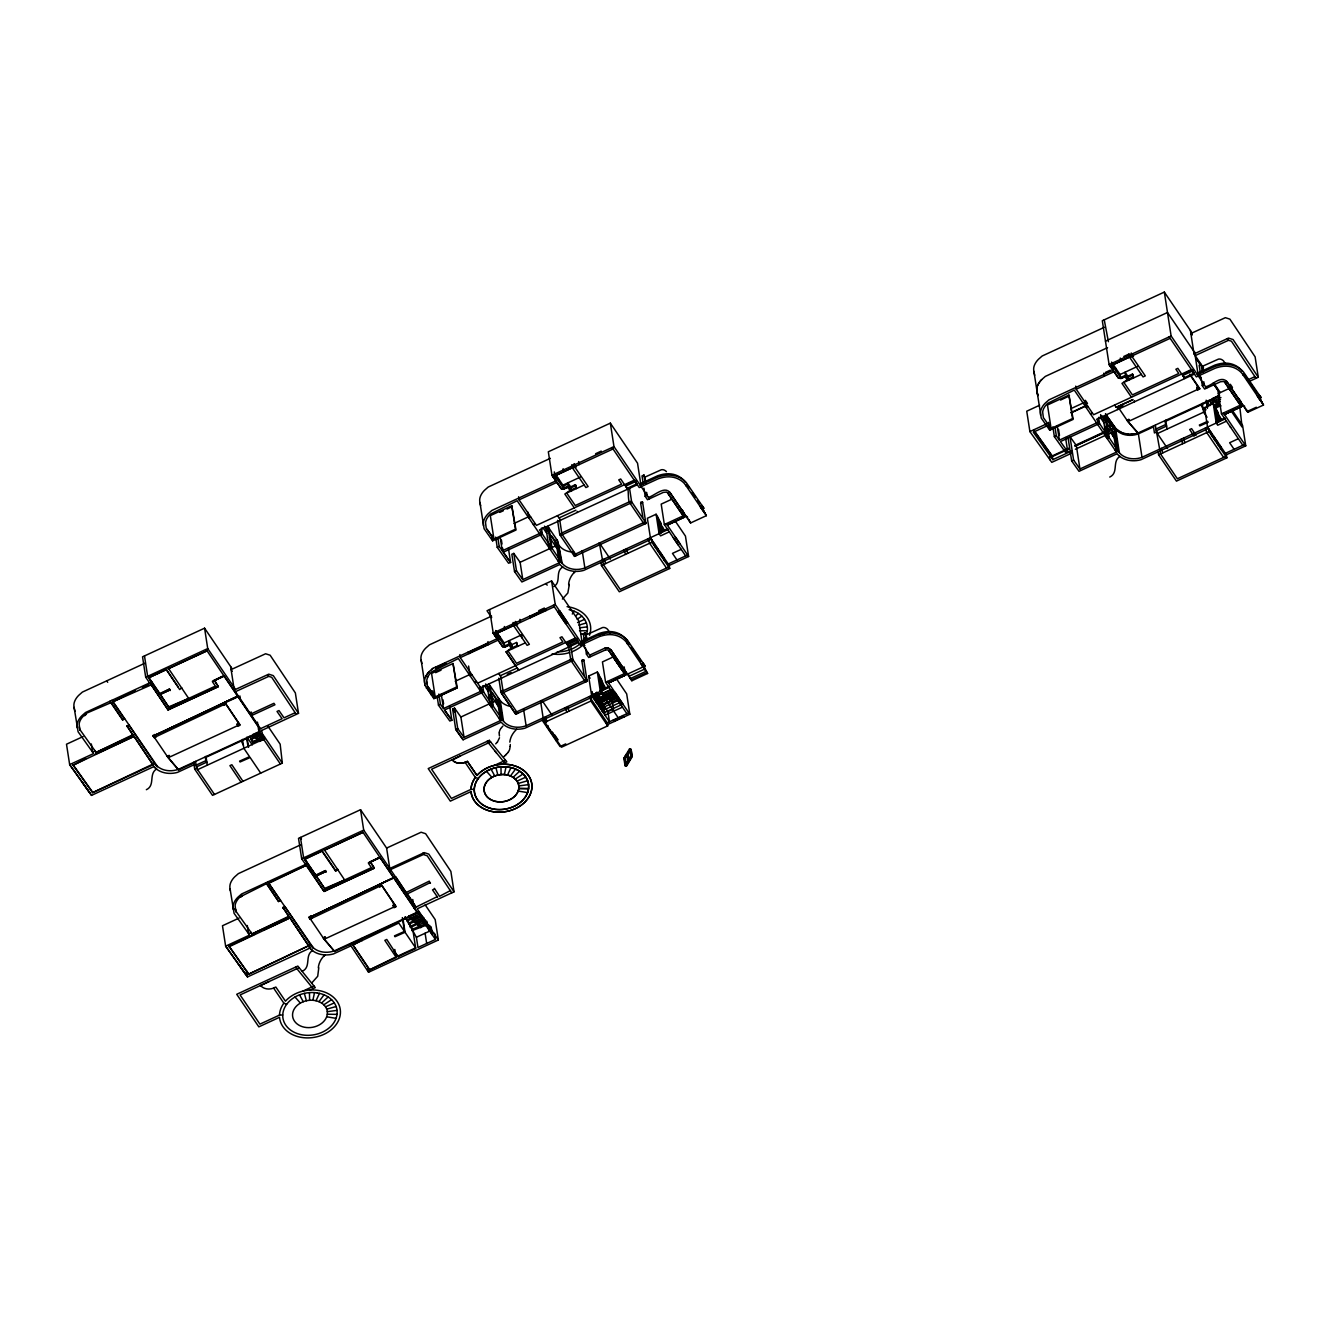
<?xml version="1.0" encoding="UTF-8"?>
<svg xmlns="http://www.w3.org/2000/svg" width="1330" height="1330" viewBox="0 0 1330 1330"><rect width="100%" height="100%" fill="white"/><g stroke="black" fill="none" stroke-linecap="round" stroke-linejoin="round"><path stroke-width="1.5" d="M569.057 585.499L569.074 584.302M569.057 586.114L567.844 593.014L562.407 599.065M510.288 744.501L510.171 746.363M318.784 967.841L317.704 976.27L311.868 982.82M426.697 681.692L426.78 680.578A15.578 12.103 -8.8 0 1 427.828 676.97M499.265 732.764L499.232 733.695M499.498 737.751L497.403 742.107M509.639 749.389L510.221 746.346M499.265 732.348L499.482 731.217M312.882 1000.293L314.512 992.612M504.369 774.575L506.048 766.861M381.311 885.248C376.955 884.051 381.976 888.856 381.211 884.566M499.648 730.602L500.546 728.907M509.473 749.954L508.409 751.932M316.025 1000.759L319.433 993.344M507.511 775.041L510.969 767.61M631.268 756.305L625.034 765.698L623.87 758.216L629.622 748.674L631.567 756.554M626.945 754.077C628.591 775.989 629.855 742.971 624.352 758.366L625.516 765.847M627.012 754.492L624.701 758.3L626.098 766.047L631.85 756.504L631.085 749.139L632.249 756.62L626.496 766.18L624.651 758.466L630.403 748.923M624.95 758.566L630.187 749.804L631.218 756.471M627.245 755.507L630.137 750.735M625.034 765.698L630.786 756.155L629.622 748.674M625.732 764.966L628.043 761.159M625.815 765.947L630.786 756.155M507.578 752.98L508.442 751.915M572.282 614.028L574.311 611.268M318.967 1001.69L324.021 994.807M510.454 775.972L515.558 769.073M500.928 728.325L502.823 726.13M518.484 669.189L518.634 670.204L506.048 651.833L511.269 648.225L509.074 645.067L505.201 646.879L502.574 646.629M497.437 742.09L495.708 743.836M574.261 572.665L575.425 571.418M507.395 753.212L505.899 754.742M323.988 956.187L325.152 954.94M516.672 729.206L515.475 730.469A26.65 20.715 -8.8 0 0 509.822 742.123M156.641 768.973C148.362 773.927 155.544 785.398 146.35 789.704M562.889 566.979C554.726 571.468 561.642 582.075 553.879 586.58M312.6 950.518C304.337 955.455 311.519 966.943 302.326 971.233M1120.026 456.34C1111.764 461.294 1118.946 472.765 1109.752 477.054M506.198 754.476L504.635 755.939M425.085 685.399L424.603 682.406A16.991 13.2 -8.8 0 1 425.45 677.269A21.529 16.741 -8.8 0 1 429.39 671.5L433.065 668.308L497.104 638.732L495.89 630.902M1037.866 395.708L1036.851 390.505A16.991 13.2 -8.8 0 1 1037.699 385.368A21.529 16.741 -8.8 0 1 1041.689 379.599L1045.33 376.407L1107.558 347.662M575.79 615.856L578.4 613.413M513.081 777.335L519.648 771.201M321.577 1003.053L328.128 996.935M504.669 755.906L503.621 756.87M110.872 702.722L86.733 713.129L84.255 715.274A20.149 15.661 -8.8 0 0 80.199 720.494A15.578 12.103 -8.8 0 0 79.152 724.085L79.717 729.189M278.485 900.875L280.431 899.978L278.602 901.557L266.731 883.569L240.231 896.802A20.149 15.661 -8.8 0 0 236.175 902.023A15.578 12.103 -8.8 0 0 235.127 905.63L235.693 910.717M84.588 715.74L86.433 714.16M240.564 897.285L242.409 895.688M431.469 669.605L433.015 668.308M577.187 619.215L581.858 616.139M515.292 779.081L523.106 773.927M323.788 1004.798L331.586 999.661M515.724 712.315C515.325 717.086 517.752 711.4 516.738 711.866M155.577 735.939C151.221 734.742 156.242 739.547 155.46 735.257M225.335 703.72C220.98 702.523 226.017 707.327 225.236 703.038M311.553 917.467C307.197 916.27 312.218 921.075 311.436 916.802M274.728 987.575L273.564 988.107A10.308 8.013 -8.8 0 1 260.863 985.829M214.346 680.278L218.32 686.662L168.062 709.871L150.489 683.687L168.062 709.871L218.32 686.662L214.346 680.278L222.343 676.438L214.064 680.395M258.02 725.831L223.939 675.673L212.517 681.858L215.394 686.097L169.01 707.51L160.365 694.36L170.041 689.888L169.475 689.056L157.854 694.426M426.298 688.092L428.227 687.161L433.414 694.36M427.063 688.258L428.027 687.793M429.174 691.218L430.139 690.769M429.49 691.65L430.438 691.184M431.519 694.509L432.483 694.044M431.435 695.307L433.364 694.376M306.964 866.478L324.038 891.399L374.279 868.191L370.322 861.823L379.915 857.202L417.454 912.48L334.478 950.8A18.587 14.447 -8.8 0 1 313.182 947.642L268.776 883.353L306.465 865.215L296.773 869.687M370.023 861.923L379.915 857.202L368.493 863.386L371.369 867.625L324.986 889.055L316.324 875.905L326 871.433L325.434 870.585L313.83 875.955M224.055 676.355L212.401 681.176M380.014 857.883L368.377 862.704M407.113 894.009L430.338 882.555M223.789 704.667L225.734 703.769L154.13 737.568L153.133 736.105L237.854 696.155L222.808 703.204L223.906 705.349L222.808 703.204M379.765 886.196L381.71 885.298L310.106 919.097L309.109 917.634L393.83 877.684L378.767 884.733L379.865 886.877L378.767 884.733M573.978 467.794L571.867 464.702L572.332 467.761L554.893 475.808L563.405 488.226L568.392 485.916L567.91 482.857L570.653 486.863L571.135 489.922L575.824 487.761L575.358 484.702L570.653 486.863M563.405 488.226L562.923 485.167L580.346 477.071M563.521 486.015L567.378 484.22M641.176 486.664L637.536 463.189L610.337 423.14L548.326 451.784L551.967 475.259L561.376 488.842L567.86 487.279L570.021 490.438L564.834 494.029L574.327 507.894M168.079 709.871L170.007 708.973L148.644 677.785L155.51 673.878M512.383 647.71L511.9 644.651L509.157 640.644L509.623 643.703L504.619 646.014L496.107 633.595L513.546 625.499L513.114 622.49L515.225 625.582M504.652 646.014L504.17 642.955L521.576 634.859L522.058 637.918M1123.767 356.473L1129.004 354.046L1129.469 357.122L1112.03 365.168L1120.542 377.587L1125.529 375.26L1125.047 372.201L1127.807 376.224L1128.272 379.283L1132.961 377.122L1132.495 374.046L1127.807 376.224M1120.542 377.587L1120.076 374.528L1137.483 366.415M1131.464 397.238L1121.971 383.389L1127.158 379.798L1124.997 376.639L1121.124 378.435L1118.513 378.202L1109.104 364.603L1102.304 320.729L1164.332 292.085L1191.53 332.151L1192.013 335.21L1190.865 333.531L1225.362 317.671L1229.901 319.15L1255.121 356.856L1258.28 377.255L1248.754 381.66M325.434 870.585L315.858 875.739L304.62 859.313L321.96 850.585L314.977 853.81M306.465 865.215L324.038 891.399L325.983 890.502L304.62 859.313L307.995 857.035M610.337 423.14L613.978 446.614L551.967 475.259L561.36 488.842L563.987 489.074L567.86 487.279M167.962 709.189L179.134 704.036M182.858 702.323L216.341 686.845M237.854 696.155L153.133 736.105L237.954 696.82M509.107 645.067L505.234 646.862L502.624 646.629L493.214 633.047L489.573 609.572M1124.997 376.639L1121.14 378.418L1118.513 378.202L1109.104 364.603L1171.115 335.958L1164.332 292.085M613.745 654.127L611.817 655.025L621.758 669.605L623.687 668.724M612.565 655.208L613.546 654.759M617.103 661.858L618.068 661.409M617.403 662.29L618.367 661.841M516.755 713.761L515.791 714.21L500.595 691.916L572.316 658.799L587.478 681.093L515.757 714.227L501.626 693.379L573.33 660.262M621.991 669.023L622.955 668.574M625.466 675.091L608.508 682.889L625.449 675.058L624.186 666.912M1205.579 386.714C1211.763 385.999 1220.391 375.093 1226.726 381.411L1243.284 405.733L1224.415 414.445L1241.355 406.631L1240.408 400.513M325.8 889.87L348.128 879.546M351.851 877.833L374.179 867.509M393.83 877.684L309.109 917.634L395.758 876.786L406.115 892.546L429.324 881.108M550.337 458.335L488.193 487.046L484.569 490.238A21.529 16.725 -8.8 0 0 480.562 496.007A16.991 13.2 -8.8 0 0 479.714 501.161L484.103 528.742L492.615 540.828L516.007 530.022L511.784 505.733L490.321 515.641L493.962 539.099L515.425 529.19L511.784 505.733M231.769 668.225L204.571 628.176L142.543 656.821L145.702 677.219L149.608 682.905M595.607 453.73L601.26 451.119M144.638 663.338L82.394 692.082L78.769 695.291A21.529 16.741 -8.8 0 0 74.779 701.06A16.991 13.2 -8.8 0 0 73.915 706.197L78.104 731.783L93.615 753.561L69.659 764.617L91.537 795.373L153.864 766.595L152.618 764.235M552.964 476.705L613.03 448.975M634.244 480.213L536.422 525.383L519.066 499.847L556.854 482.391M499.781 512.383L503.388 510.72M506.979 509.058L512.383 506.564M145.702 677.219L207.729 648.575L204.571 628.176M164.238 669.855L157.372 673.761M571.235 487.694L575.923 485.533L575.358 484.702M152.435 682.789L151.537 682.007L85.552 712.498L81.928 715.69A21.529 16.741 -8.8 0 0 77.938 721.458A16.991 13.2 -8.8 0 0 77.074 726.612L77.223 727.826M150.988 684.95L112.817 701.824L135.178 690.752M142.426 687.411L148.877 684.435M584.153 485.018L566.713 493.064L575.258 505.533L621.625 484.12L618.749 479.881L620.694 478.983L627.627 489.207L625.981 485.999L635.674 481.526L637.319 484.735L539.498 529.922L562.224 563.371A18.587 14.431 -8.8 0 0 584.868 567.96L667.826 529.639L667.66 528.625L658.949 532.648M513.979 523.488L528.858 516.622M530.82 517.137L528.891 518.035L527.977 512.166M159.899 694.21L169.475 689.056M170.041 689.888L160.365 694.36M533.347 524.602L535.292 523.704M178.419 687.211L165.984 669.057L179.65 689.538L181.778 687.826M646.181 482.74L643.969 475.01L642.024 475.907L643.288 484.07M83.075 736.571L66.5 744.218L69.659 764.617L89.692 792.763M645.283 476.955L661.276 469.773A4.123 3.192 -8.8 0 1 664.368 470.138A8.063 6.268 -8.8 0 1 666.43 471.651M122.626 720.012L124.455 718.449L122.626 720.012L109.875 701.259M559.016 517.935L575.907 510.221M508.409 548.226L510.62 562.507L508.559 563.222L497.237 547.328L499.182 546.431L497.919 538.268M637.17 483.721L627.477 488.193C629.123 488.925 627.062 507.295 631.65 501.942L629.439 487.661M640.694 483.588L657.486 475.841A29.958 23.275 -8.8 0 1 663.52 474.195A19.418 15.096 -8.8 0 1 677.835 475.907A23.375 18.171 -8.8 0 1 685.066 481.909M640.179 485.201L657.087 477.387A32.269 25.071 -8.8 0 1 663.653 475.591A21.629 16.808 -8.8 0 1 679.796 477.62A25.636 19.917 -8.8 0 1 686.247 482.507L702.839 506.747L700.91 507.644L706.363 515.674L690.602 522.956L670.42 493.214C665.033 484.768 654.127 496.14 648.442 497.354M499.182 546.431L502.258 550.77L541.376 532.698M126.982 725.914L128.927 725.016L154.962 763.886L153.017 764.783L126.982 725.914L133.033 735.357L95.843 752.531L94.696 750.403M168.91 706.829L188.677 698.433L168.212 668.026M510.62 562.507L503.289 552.199L542.374 534.145L541.426 528.027M127.082 726.596L129.027 725.698M561.327 533.23L629.157 501.909M683.254 511.152L684.202 517.27L667.71 493.048L669.589 492.05L686.147 516.389L667.278 525.101L684.202 517.27L668.425 494.029A5.553 4.306 -8.8 0 0 666.38 492.1L663.321 492.399L647.494 499.714L645.183 496.306L647.128 495.408L646.646 492.349M94.812 751.084L92.585 752.115L91.321 743.952M95.843 752.531L132.934 734.675M555.923 546.83L554.976 540.695L556.921 539.814L560.08 560.213L558.135 561.11M152.734 764.916L92.601 792.68L73.067 765.249L85.935 758.582M95.178 754.31L134.081 736.355L153.017 764.783M73.067 765.249L134.081 736.355M546.979 528.908L545.832 527.229L548.991 547.644L550.936 546.746L547.777 526.348L558.051 541.493L561.21 561.892L522.806 579.631L520.113 562.291L558.534 544.552L562.224 563.371M550.138 549.323L552.066 548.426L548.908 528.027M154.978 734.526L156.076 736.67L154.978 734.526L153.033 735.424L168.179 757.734L178.619 769.954L193.748 762.955M155.959 735.989L154.13 737.568M671.484 499.382L661.193 504.12L664.352 524.535L685.665 555.923M659.963 531.767L657.585 516.439L656.089 514.245L647.377 518.268L650.387 537.702L669.223 565.433L669.705 568.492L619.298 591.767L601.459 565.499L600.977 562.424M573.546 554.959L645.25 521.859M664.352 524.535L685.149 514.926M700.91 507.644L701.891 509.107L703.836 508.226L703.021 507.013M92.601 792.68L152.917 764.102M239.001 723.836L236.956 724.052L238.053 726.18L239.999 725.299L224.737 702.307L239.899 724.617L170.124 756.837L169.126 755.374L167.198 756.271L178.619 769.954M584.917 645.765L581.942 641.393L578.783 620.977L551.584 580.944L487.013 610.753L491.668 617.602M1104.399 327.263L1042.155 356.008L1038.531 359.2A21.529 16.741 -8.8 0 0 1034.541 364.969A16.991 13.2 -8.8 0 0 1033.693 370.122L1041.24 418.086L1049.752 430.189L1073.16 419.382L1068.938 395.077L1047.475 405.002L1051.099 428.46L1072.562 418.551L1068.938 395.077M669.306 531.834L660.594 535.857L659.098 533.663L656.089 514.245M491.585 616.123L429.44 644.834L425.816 648.043A21.529 16.725 -8.8 0 0 421.81 653.795A16.991 13.2 -8.8 0 0 420.962 658.949L424.736 683.637M601.459 565.499L651.85 542.224L651.368 539.149L583.737 570.387A21.097 16.392 -8.8 0 1 563.172 567.428L562.274 566.73A21.097 16.392 -8.8 0 1 559.98 564.386L521.892 581.975L514.527 571.567L511.834 554.228L513.796 553.396L520.113 562.291M280.381 764.019L260.215 734.31L258.585 729.572L282.093 718.715L277.022 711.434L278.984 710.569L284.038 717.834L295.16 712.681M252.866 735.656L252.717 734.625L298.519 713.346L295.36 692.93L270.14 655.225L265.601 653.762L231.104 669.605L232.251 671.284M259.749 731.749L178.519 769.272A18.587 14.447 -8.8 0 1 157.206 766.113L112.701 701.143M1105.463 341.145L1167.491 312.5L1194.689 352.55L1197.831 372.949L1200.807 377.338M205.369 757.585L259.849 732.431M252.717 734.625L254.196 736.82L254.047 735.806L259.267 733.379M194.729 764.418L177.489 772.381A21.097 16.392 -8.8 0 1 156.923 769.422L153.715 766.379M261.179 733.595L250.855 738.516L252.667 742.739L257.887 740.328M260.215 734.31L262.143 733.412L261.678 730.353M262.509 734.775L255.526 738L255.377 736.97L260.597 734.559M251.021 739.53L256.258 737.119M205.269 756.903L205.851 760.644L196.158 765.132L197.621 769.654L263.523 739.214M197.156 766.579L206.832 762.107L205.851 760.644M255.377 736.97L256.856 739.164L262.093 736.754M252.501 741.724L259.483 738.499M267.895 726.147L280.165 744.185L282.326 763.137L212.534 795.357L194.695 769.089L196.624 768.191L195.577 761.392M262.542 737.751L264.471 736.853M256.856 739.164L256.707 738.15L258.186 740.328L263.423 737.917M538.733 610.653L544.386 608.043M497.071 638.716L493.164 633.047L555.225 604.402L551.584 580.944M264.737 739.014L259.5 741.442L258.02 739.247L258.186 740.328M529.806 616.638L545.3 609.473M530.537 616.771L537.536 613.529M538.118 613.263L545.017 610.088M530.288 617.369L545.799 610.204M494.211 634.493L554.278 606.763M681.209 549.356L672.481 553.38L676.953 559.947M435.542 667.627L445.234 663.155M468.276 652.515L487.661 643.554M435.791 667.993L445.483 663.52M469.008 652.648L477.952 648.525M478.534 648.259L487.362 644.169M436.04 668.358L445.733 663.886M468.775 653.246L488.16 644.285M558.45 611.966L559.415 611.517M601.675 692.631L600.196 690.436L608.907 686.413L609.074 687.427L526.082 725.764A18.587 14.447 -8.8 0 1 503.422 721.176L460.28 657.635L498.085 640.179L497.62 637.12M687.61 555.026L668.225 563.97L668.707 567.029L620.245 589.423L603.388 564.602L599.248 542.74L610.404 559.165M425.035 685.415L433.863 698.616L457.254 687.81L453.031 663.52L431.568 673.429L435.209 696.903L427.429 686.047M435.625 672.664L441.028 670.17M669.223 565.433L688.608 556.489L685.449 536.09L675.341 521.21M562.025 617.253L562.989 616.804M562.324 617.685L563.288 617.236M1110.101 366.066L1170.167 338.319M511.9 644.651L516.589 642.49L517.636 646.397L516.605 642.49M1105.446 372.417L1110.284 370.172M565.832 622.889L566.813 622.44M512.349 647.71L517.071 645.549M525.4 642.806L507.927 650.852L516.505 663.321L562.873 641.908L559.98 637.668L561.942 636.787L568.874 647.012L567.228 643.787L576.921 639.314L578.567 642.523L480.712 687.71M1039.628 405.234L1026.743 411.203L1029.902 431.602L1051.781 462.358L1071.947 453.048M1191.381 369.557L1093.559 414.744L1076.219 389.191L1113.991 371.752M1060.525 400.064L1069.52 395.908M455.226 681.276L470.089 674.41M472.067 674.925L470.089 675.84L468.609 666.047M435.159 696.903L456.672 686.978L453.031 663.52M1128.372 377.055L1133.06 374.894L1132.495 374.046M474.544 682.406L476.522 681.509M1141.29 374.362L1123.85 382.425L1132.395 394.894L1178.762 373.481L1175.886 369.241L1177.831 368.344L1184.764 378.568L1183.118 375.359L1192.811 370.887L1194.456 374.096L1096.635 419.266L1119.361 452.715A18.587 14.431 -8.8 0 0 1142.005 457.304L1224.963 419L1224.797 417.969L1216.086 422.009M587.129 638.6L585.2 632.797L583.271 633.695L584.535 641.858M1072.229 408.044L1085.263 402.026M477.636 683.188L575.474 638.001M576.771 638.3L567.079 642.772L567.395 644.817L577.054 640.329L576.921 639.314M586.53 634.743L602.523 627.561A4.123 3.192 -8.8 0 1 605.615 627.943A8.063 6.268 -8.8 0 1 607.677 629.439L609.971 632.814M500.213 675.74L517.154 668.026M1029.902 431.602L1046.477 423.938M1070.949 412.632L1085.829 405.766M449.656 706.014L451.868 720.295L449.806 721.01L438.435 705.133L440.413 704.218L438.834 694.027M1071.116 412.849L1085.995 405.966M507.245 674.376L510.986 672.648M568.708 645.981L578.417 641.509M1087.957 406.498L1086.028 407.396L1085.114 401.527M1048.123 425.384L1033.31 432.233L1052.828 459.665L1071.614 450.986M581.942 641.393L598.733 633.629A29.958 23.275 -8.8 0 1 604.751 631.999A19.418 15.096 -8.8 0 1 619.065 633.695A23.375 18.171 -8.8 0 1 626.995 640.761L629.173 643.953M581.41 642.989L598.317 635.175A32.269 25.087 -8.8 0 1 604.884 633.379A21.629 16.808 -8.8 0 1 621.043 635.408A25.636 19.917 -8.8 0 1 627.494 640.295M440.38 704.235L443.505 708.558L482.624 690.486M1090.484 413.963L1092.429 413.065M1192.661 369.856L1182.968 374.329L1183.284 376.373M1116.153 407.296L1133.044 399.582L1116.203 407.362L1114.607 405.035M1065.546 437.57L1067.757 451.851L1065.696 452.582L1054.374 436.689L1056.319 435.791L1055.106 427.961M1123.135 405.933L1117.516 408.526L1117.682 409.557M1184.614 377.554L1194.307 373.065M605.466 649.938L588.725 657.502L586.414 654.111L588.359 653.213M1197.831 372.949L1214.623 365.201A29.958 23.275 -8.8 0 1 1220.657 363.556A19.418 15.096 -8.8 0 1 1234.972 365.268A23.375 18.171 -8.8 0 1 1242.203 371.253M589.672 655.158L604.851 648.142M1197.316 374.545L1214.224 366.748A32.269 25.071 -8.8 0 1 1220.79 364.952A21.629 16.808 -8.8 0 1 1236.933 366.964A25.636 19.917 -8.8 0 1 1243.384 371.851L1260.973 397.57L1259.045 398.468L1258.047 397.005L1259.976 396.107M1104.116 418.268L1106.045 417.371L1109.203 437.769L1107.275 438.667L1106.643 434.594M1056.319 435.791L1059.395 440.114L1098.53 422.042M457.686 728.557L464.054 737.418L460.895 717.02L495.541 701.01M491.335 707.128L493.314 706.213L490.155 685.814M614.443 656.372L602.44 661.924L605.599 682.323L626.912 713.728M1261.854 401.826L1263.5 405.035L1247.756 412.3L1226.726 381.411L1224.847 382.392L1241.355 406.631L1225.562 383.389A5.553 4.306 -8.8 0 0 1223.517 381.461L1220.458 381.76L1204.631 389.058L1202.32 385.667L1204.265 384.769L1203.783 381.71M1052.828 459.665L1052.246 455.924L1069.17 448.11M1074.806 445.5L1110.5 429.025M1114.623 427.113L1118.347 451.252L1079.943 468.991L1076.319 445.517L1103.667 432.882M1112.678 428.011L1114.723 427.778M1189.885 374.146L1199.66 388.526L1129.885 420.746L1128.887 419.299L1126.959 420.197L1138.38 433.863L1153.509 426.88M1069.27 448.792L1052.362 456.606L1033.975 430.787M1074.906 446.182L1110.617 429.706M1112.778 428.692L1114.723 427.795M1199.66 388.526L1197.815 390.106L1197.15 385.8M1075.372 449.241L1111.082 432.765M612.149 700.96L603.438 705L607.893 711.567L609.473 721.774L591.617 695.49L588.625 676.056L597.336 672.032L598.832 674.227L601.842 693.645M499.349 718.915L501.327 718L498.168 697.602M514.76 712.764L586.48 679.647M464.004 737.435L502.457 719.68L499.299 699.281M1230.333 387.944L1218.33 393.481L1219.494 395.176L1212.478 398.551L1212.628 399.565M1247.507 380.031L1254.922 376.606M1136.036 433.896L1219.51 395.675M1165.13 421.51L1219.61 396.34M1212.478 398.551L1213.958 400.746L1220.94 397.52M1216.019 401.028L1210.782 403.456L1210.616 402.425L1214.107 400.812M605.582 682.323L626.397 672.714L627.378 674.177M604.834 648.142L608.309 648.142L611.152 650.22L631.85 680.744L647.61 673.462L642.157 665.432L644.086 664.551M1165.03 420.829L1165.612 424.569L1155.92 429.041L1157.383 433.563L1203.617 412.217L1202.254 403.356M1213.958 400.746L1213.808 399.715L1215.288 401.909L1220.524 399.499M608.525 682.889L645.067 666.014L643.105 663.088L641.16 663.986L643.138 666.912L642.157 665.432M1158.114 451.784L1158.596 454.843L1176.452 481.127L1226.842 457.852L1226.36 454.794L1207.524 427.046L1204.514 407.628L1213.226 403.605L1214.722 405.783L1217.416 423.173M1156.917 430.504L1166.593 426.032L1165.612 424.569M1215.288 401.909L1215.138 400.895L1216.618 403.073L1220.109 401.477M1115.272 450.454L1117.217 449.573L1114.058 429.158M1214.007 404.835L1217.499 403.223M489.357 740.328L428.21 768.574L450.321 801.142L471.069 791.55A30.607 23.79 -8.8 0 0 512.033 809.97A30.607 23.79 -8.8 0 0 525.849 772.364A30.607 23.79 -8.8 0 0 476.988 775.44L467.379 761.309L465.118 762.373L475.342 777.435L478.185 778.565M1214.174 405.85L1219.394 403.439M644.152 666.031L644.634 669.09L628.874 676.371L628.558 674.327M1214.49 407.196L1219.909 404.686M490.654 741.924L431.585 769.222L451.419 798.432L471.019 789.355A30.607 23.79 -8.8 0 1 475.392 777.418M452.217 760.162L460.645 755.789M644.319 667.045L646.114 671.284L630.354 678.566L630.204 677.535L631.85 680.744M1215.653 408.044L1220.89 405.633M592.615 696.953L524.951 728.208A21.097 16.392 -8.8 0 1 501.211 722.173L463.089 739.779L455.725 729.389L452.616 708.957L454.561 708.125L460.895 717.02M617.985 700.577L600.545 708.641L598.334 694.31L601.825 692.697M610.553 689.622L593.097 697.685L592.166 691.55M631.7 679.73L645.698 673.263M601.975 693.711L598.5 695.324L599.98 697.519L602.041 710.819M603.005 693.794L611.734 689.771L612.049 691.816L594.593 699.879L593.712 694.077M589.389 696.521L607.228 722.805L607.727 725.864L561.493 747.211L544.635 722.389L590.869 701.043L590.387 697.984M602.856 692.78L604.335 694.975L613.063 690.935M607.245 694.31L612.482 691.899M614.377 692.115L600.146 698.582L601.625 700.76L603.521 713.013L620.96 704.967M349.607 943.818L368.56 972.247L438.351 940.011L417.171 908.839L454.029 891.815L428.792 854.109L424.27 852.63L389.773 868.49L386.614 848.075L360.546 809.704L298.519 838.349L301.677 858.764L305.568 864.434M608.575 695.49L612.066 693.878M613.812 693.462L614.776 693.013M613.512 694.011L596.073 702.074L594.826 693.878M604.335 694.975L604.186 693.944L606.995 697.302L615.707 693.279M547.627 725.415L546.647 725.848L556.572 740.461M1230.649 427.379L1221.489 413.879L1242.303 404.27L1240.358 405.168L1239.41 399.05M601.625 700.76L608.608 697.535M546.929 726.263L547.894 725.814M606.995 697.302L606.829 696.288L608.325 698.483L615.308 695.258M610.503 697.751L601.792 701.791L603.271 703.969L605.017 715.191L622.457 707.144M1224.415 414.445L1243.284 405.733M1260.158 396.373L1260.973 397.57L1259.045 398.468L1242.686 374.329A23.375 18.171 -8.8 0 0 1235.437 368.327A19.418 15.096 -8.8 0 0 1221.123 366.615A29.958 23.275 -8.8 0 0 1215.105 368.26L1196.368 376.905L1169.17 336.856M597.569 704.252L615.009 696.205M608.325 698.483L608.159 697.452L609.655 699.646L616.621 696.421M609.655 699.646L609.489 698.632L610.985 700.81L610.819 699.796L616.056 697.386M603.271 703.969L612 699.946L613.729 711.168M617.951 697.602L599.049 706.446L596.854 692.115L598.334 694.31M300.613 844.866L238.369 873.627L234.745 876.819A21.529 16.741 -8.8 0 0 230.738 882.588A16.991 13.2 -8.8 0 0 229.891 887.742L234.08 913.328L249.575 935.09L225.635 946.162L247.513 976.918L309.84 948.124L309.208 944.051M617.386 698.749L618.35 698.3M617.669 699.181L618.649 698.732M617.552 699.563L612.315 701.991L610.819 699.796M1247.756 412.3L1247.59 411.286L1256.335 407.246M551.451 732.913L552.415 732.464M1226.443 421.178L1217.731 425.218L1216.235 423.023L1213.226 403.605M551.734 733.345L552.715 732.896M602.024 710.835L619.464 702.772M1158.596 454.843L1208.987 431.568L1208.521 428.509L1140.874 459.748A21.097 16.392 -8.8 0 1 1120.326 456.788L1119.428 456.09A21.097 16.392 -8.8 0 1 1117.117 453.73L1079.029 471.319L1071.664 460.928L1068.023 437.47M621.193 704.385L622.157 703.936M607.893 711.567L613.13 709.156M494.511 765.349L505.533 760.245M501.576 764.301L506.83 761.857L489.324 740.345M556.322 740.095L557.287 739.646M556.09 740.677L558.018 739.779L554.71 734.925M301.677 858.764L363.705 830.12L360.546 809.704M304.62 859.313L322.06 851.266L335.625 871.067L337.754 869.371L335.625 871.067M606.197 723.287L628.857 712.813M613.596 720.361L623.271 715.889M613.828 720.727L623.521 716.255M614.078 721.093L623.77 716.604M565.732 743.886L560.046 746.529L542.208 720.245M607.212 724.75L629.838 714.277L626.679 693.878L616.588 678.998M270.555 881.807L294.894 870.552M1238.346 438.701L1229.635 442.74L1234.09 449.307M1244.747 444.386L1225.379 453.331L1225.844 456.389L1177.383 478.767L1160.525 453.946L1155.338 425.301M1226.36 454.794L1245.745 445.833L1242.586 425.434L1232.478 410.571M326.016 871.433L316.324 875.905M239.051 918.099L222.476 925.747L225.635 946.162L245.651 974.292M282.957 907.442L284.886 906.545L310.937 945.414L308.992 946.312L282.957 907.442L289.009 916.885L251.802 934.059L250.672 931.948M324.869 888.374L344.653 879.961L324.188 849.554M283.057 908.124L285.002 907.226M324.038 891.399L374.279 868.191L370.322 861.823M250.788 932.629L248.544 933.66L247.28 925.497M251.802 934.059L288.909 916.204M308.593 945.763L248.56 974.225L228.943 946.112L254.861 934.142M264.121 929.853L288.194 918.747M229.043 946.794L290.04 917.883L308.992 946.312M310.937 916.071L312.035 918.199L310.937 916.071L309.009 916.952L324.154 939.263L334.595 951.482L419.499 912.264M311.935 917.517L310.106 919.097M248.56 974.225L308.893 945.63M393.364 903.419L394.029 907.725L395.974 906.827L380.713 883.835L395.858 906.146L326.099 938.365L325.102 936.902L323.157 937.8L334.595 951.482M437.487 896.52L414.096 908.041L412.766 899.479M434.378 888.357L439.532 896.304L450.554 890.485M408.842 917.185L408.676 916.171L417.404 912.147L418.884 914.325L406.83 920.044L416.39 937.268L417.969 947.492L435.409 939.446L434.461 933.311M299.134 967.675L240.082 994.94L259.915 1024.15L279.483 1015.106L282.741 1014.99M362.226 939.911L352.65 945.065L398.784 923.02L404.486 931.416L394.511 935.855L394.993 936.719L405.051 932.264L402.907 918.448M350.704 945.963L333.464 953.926A21.097 16.392 -8.8 0 1 312.899 950.95L309.691 947.908M413.081 917.7L416.573 916.087M406.997 921.075L412.217 918.648M411.502 919.529L420.214 915.505L420.064 914.475L421.544 916.669L412.832 920.692L408.676 916.171M414.411 918.88L421.394 915.655L422.874 917.833L408.626 924.284M408.476 923.253L413.713 920.842M422.458 919.745L415.475 922.97L415.326 921.956L420.546 919.529M423.788 920.925L416.805 924.134L416.656 923.12L421.876 920.709M410.122 926.461L417.105 923.253M410.272 927.492L419 923.469M416.656 923.12L418.135 925.314L425.118 922.089M411.768 929.687L418.75 926.461M418.135 925.314L417.986 924.333L419.482 926.528L426.448 923.303M411.918 930.701L426.032 925.281M416.39 937.268L430.338 930.817M303.024 991.066L313.996 985.996M310.073 990.019L315.293 987.608L297.837 966.062L236.723 994.291L258.835 1026.86L279.533 1017.284A30.623 23.79 -8.8 0 0 320.513 1035.721A30.623 23.79 -8.8 0 0 334.329 998.099A30.623 23.79 -8.8 0 0 285.451 1001.191L275.842 987.06L273.614 988.09L283.855 1003.153L286.648 1004.316M351.552 942.92L369.507 969.886L395.958 956.935L384.836 940.36L386.781 939.462L398.003 956.719L415.741 948.523L412.583 928.124M397.903 956.037L415.642 947.841L405.051 932.264M367.562 970.767L396.074 957.617L394.81 949.454M260.53 728.674L251.603 715.54L274.944 704.767L273.93 703.304L250.622 714.077L234.263 690.021L268.76 674.16L273.298 675.64L298.519 713.346M235.41 691.7L268.793 676.355L271.702 677.303L296.274 714.376M1203.55 367.945L1194.024 353.93L1228.521 338.086L1233.06 339.549L1258.28 377.255M1256.035 378.302L1231.464 341.228L1228.554 340.281L1195.171 355.609L1194.589 351.868M386.614 848.075L421.111 832.231L425.633 833.711L450.87 871.399L454.029 891.815M577.553 622.54L584.552 619.364M517.021 781.142L525.799 777.152M325.518 1006.86L334.279 1002.887M1207.657 421.344L1199.344 425.035L1199.843 425.916L1208.222 422.192M437.587 897.201L432.516 889.903L434.478 889.038M514.527 571.567L516.472 570.736L513.796 553.396M1071.664 460.928L1073.609 460.097L1069.985 436.639L1076.319 445.517M1142.005 457.304L1138.281 433.181L1130.184 434.661M578.866 625.1L586.397 622.972M518.201 783.453L527.644 780.76M326.698 1009.171L336.124 1006.511M605.449 649.954L607.627 649.888A5.553 4.306 -8.8 0 1 609.672 651.816L625.449 675.075L608.957 650.836L610.836 649.838L626.397 672.714M1134.872 434.162L1124.449 433.979M579.531 627.86L587.328 626.846M518.783 785.947L528.575 784.634M327.296 1011.664L337.055 1010.384M474.278 789.239L470.97 789.388A30.623 23.79 -8.8 0 1 475.342 777.435M579.514 630.703L587.311 630.836M518.816 788.474L528.559 788.624L518.783 788.507M327.28 1014.225L337.039 1014.374M1129.004 434.644L1119.428 431.884M561.194 533.579L560.013 535.042L561.958 534.411L559.731 519.897M580.711 633.861L586.347 634.826M518.151 791.051L527.594 792.614M326.665 1016.768L336.058 1018.364M623.87 758.216L625.333 758.699M628.974 761.275L627.876 754.127M451.768 892.846L427.213 855.788L424.287 854.824L423.056 853.012M1123.368 433.663L1115.621 428.593L1105.513 413.713M1118.563 431.302L1115.122 427.861M155.012 767.809L156.026 768.723M310.987 949.337L312.001 950.252M1116.967 430.039L1105.629 414.395M157.206 766.113L155.859 764.683M313.182 947.642L311.835 946.212M1117.084 430.721L1115.72 429.274A18.587 14.431 -8.8 0 0 1138.38 433.846M155.959 765.365L157.322 766.795M311.935 946.893L313.281 948.323M642.59 502.191C638.816 500.579 642.058 505.733 642.59 502.191L645.748 522.59C645.166 526.148 642.041 520.944 645.748 522.59M583.82 659.979C580.046 658.367 583.288 663.52 583.82 659.979L586.979 680.378C586.414 683.936 583.288 678.732 586.979 680.378M1118.181 407.263L1127.94 421.643L1138.281 433.181M486.497 771.284L491.917 777.352M295.011 997.001L300.381 1003.086A17.489 13.599 -8.8 0 1 327.33 1011.964A17.489 13.599 -8.8 0 1 302.276 1026.66A17.489 13.599 -8.8 0 1 300.248 1003.169M545.882 583.571L547.179 585.167M487.129 741.359L504.685 763.004M487.079 741.375L488.476 743.104M495.176 751.35L496.472 752.963M295.593 967.093L313.165 988.739M627.477 640.295L645.083 666.014M1051.099 428.46L1043.368 417.603L1042.67 412.15A15.578 12.103 -8.8 0 1 1043.717 408.543A20.133 15.644 -8.8 0 1 1047.774 403.322L1074.274 390.089L1116.419 452.133L1113.26 431.735M1067.757 451.851L1060.426 441.56L1099.511 423.505L1098.563 417.387M1073.609 460.097L1079.943 468.991M1033.876 430.105L1052.246 455.924M487.029 529.357L492.167 536.572M504.053 553.297L509.19 560.512M493.962 539.099L486.231 528.243L485.533 522.79A15.578 12.103 -8.8 0 1 486.581 519.182A20.133 15.644 -8.8 0 1 490.637 513.979L517.137 500.728L559.282 562.789L556.123 542.374M516.472 570.736L522.806 579.631M456.622 686.995L457.254 687.81L433.813 698.632L432.649 690.802M445.301 711.085L450.438 718.3M451.868 720.295L444.486 710.004L483.621 691.949L482.674 685.814M427.745 687.394L432.882 694.609M427.263 687.627L432.4 694.842M426.78 687.859L431.918 695.075M235.826 911.083L251.703 933.394M79.85 729.555L95.727 751.849M228.943 946.112L248.461 973.543M72.967 764.567L92.485 791.998M452.616 708.957L454.71 711.932M463.139 739.763L455.774 729.372L457.72 728.524L454.561 708.125M238.286 963.901L247.513 976.918L246.565 970.784M82.31 782.356L91.537 795.373M429.424 881.79L430.438 883.236M493.214 633.047L502.607 646.629M1133.493 356.324L1131.232 353.032L1131.697 356.091L1145.28 375.891L1143.052 376.922L1129.453 357.072M1129.004 354.046L1131.115 357.138M1125.529 375.26L1128.854 380.114M1120.076 374.528L1111.564 362.109L1112.994 370.289L1048.954 399.865L1045.33 403.057A21.529 16.725 -8.8 0 0 1041.34 408.825A16.991 13.2 -8.8 0 0 1040.492 413.979L1040.625 415.193M576.356 466.963L574.095 463.671L574.56 466.73L588.126 486.531L585.898 487.561L572.316 467.711M568.392 485.916L571.701 490.77M555.391 474.178L562.923 485.167M517.603 624.768L515.342 621.459L515.807 624.518L529.373 644.319L527.112 645.349L513.513 625.499M508.625 642.008L512.948 648.558M504.17 642.955L495.674 630.536L496.14 633.612M506.082 651.816L515.558 665.682M321.96 850.585L335.526 870.385M304.52 858.631L315.759 875.057M148.544 677.103L159.783 693.529M1108.405 341.694L1104.249 319.832M301.461 838.914L300.464 837.451L303.622 857.867L307.513 863.552L241.528 894.026L237.904 897.218A21.529 16.741 -8.8 0 0 233.897 902.987A16.991 13.2 -8.8 0 0 233.049 908.141L233.199 909.354M151.537 682.007L147.647 676.322L144.488 655.923M1258.562 395.409L1262.004 402.84L1260.208 398.618M1263.5 405.035L1259.028 398.468L1260.524 400.646M1225.861 364.37L1223.567 360.995A8.063 6.268 -8.8 0 0 1221.505 359.499A4.123 3.192 -8.8 0 0 1218.413 359.133L1202.42 366.315L1203.317 372.084M701.425 506.048L704.867 513.496L703.071 509.257M704.717 512.466L706.363 515.674M612.033 447.512L639.231 487.545L657.968 478.9A29.958 23.275 -8.8 0 1 663.986 477.254A19.418 15.096 -8.8 0 1 678.3 478.966A23.375 18.171 -8.8 0 1 685.549 484.968L703.387 511.302M645.964 670.254L647.61 673.462M613.263 654.343L623.205 668.94M613.047 654.975L617.586 661.625M617.885 662.057L622.473 668.807M612.299 654.792L622.24 669.389M1243.982 373.93L1256.95 393.032M1230.316 384.287L1232.478 387.462M1247.59 411.286L1246.11 409.091L1246.26 410.122M1213.725 382.924L1220.292 392.599M1200.857 364.852L1197.715 360.746M1213.259 383.107L1217.781 389.757L1221.489 413.879M1195.736 357.82L1200.957 365.534M1213.376 383.788L1217.881 390.438M1230.932 410.621L1242.087 427.046L1239.926 408.111M1220.591 406.531L1216.468 402.059L1216.618 403.073M1171.115 335.958L1206.576 388.177M1223.434 412.998L1245.745 445.833M1229.918 426.282L1242.802 445.267M1214.872 406.814L1216.368 408.992L1218.43 422.292M1216.518 410.022L1218.014 412.217L1219.444 421.411M1218.164 413.231L1220.458 420.529M1209.136 400.247L1210.616 402.425M1219.81 416.44L1221.455 419.648M1189.984 374.827L1199.76 389.208M1209.901 405.683L1206.726 401.012L1207.673 407.146M1197.715 389.424L1196.717 387.961L1198.762 387.745M1204.514 407.628L1205.994 409.823M1203.617 412.217L1207.042 417.254M1208.987 431.568L1226.842 457.852M1205.296 428.077L1206.759 432.599L1223.617 457.42M1183.434 438.169L1184.897 442.69M1181.206 439.199L1182.669 443.721M1132.961 377.122L1133.542 377.953L1133.06 374.894M1167.541 448.509L1156.385 432.084L1154.44 432.982L1153.409 426.199M1161.29 448.393L1162.753 452.915M1115.188 430.837L1104.914 415.692L1108.073 436.09L1106.128 436.988L1102.969 416.589M1107.408 420.762L1111.548 426.332M1108.937 425.367L1112.113 430.056L1113.06 436.174M1101.572 415.525L1105.862 421.81M1106.992 423.489L1115.005 435.276M1100.076 417.055L1103.917 422.707M1107.757 428.36L1114.208 437.853M1085.347 400.297L1087.491 403.439M686.845 484.569L689.007 487.761M692.248 492.532L695.49 497.304M697.652 500.496L699.813 503.671M613.978 446.614L649.439 498.817M666.297 523.638L688.608 556.489M657.735 517.453L659.231 519.648L661.293 532.948M659.381 520.662L660.877 522.856L662.307 532.067M661.027 523.87L663.304 531.185M662.673 527.079L664.318 530.288M630.137 503.372L644.302 524.203M643.288 522.757L644.285 524.22M651.85 542.224L669.705 568.492M648.159 538.733L649.622 543.239L666.48 568.06M626.297 548.825L627.76 553.346M624.069 549.855L625.532 554.361M575.824 487.761L576.405 488.592L575.923 485.533M604.153 559.049L605.615 563.571M557.47 515.674L559.065 518.018M562.324 534.693L576.472 555.524M631.334 647.145L641.06 661.476M643.138 666.895L626.779 642.756L627.477 643.836A23.375 18.171 -8.8 0 0 619.531 636.754A19.435 15.096 -8.8 0 0 605.217 635.058A29.958 23.275 -8.8 0 0 599.198 636.688L580.462 645.349L553.28 605.3M644.634 669.09L646.114 671.284M551.8 536.023L554.976 540.695M544.436 526.165L548.725 532.466M549.855 534.145L557.869 545.932M542.939 527.694L546.78 533.363M549.49 537.337L557.071 548.509M555.192 604.402L590.67 656.604M607.527 681.426L629.838 714.293M598.982 675.241L600.478 677.436L602.54 690.736M600.628 678.45L602.124 680.644L603.537 689.854M602.274 681.658L604.552 688.973M603.92 684.884L605.566 688.092M623.022 715.523L624.019 716.97M545.051 609.107L546.048 610.57M618.184 717.751L600.329 691.467L597.336 672.032M588.625 676.056L590.104 678.25M613.346 719.995L614.327 721.458M570.37 659.697L585.533 681.991M590.869 701.043L607.727 725.864M529.556 616.272L530.537 617.735M568.542 708.075L567.544 706.612L569.007 711.134M565.3 707.66L566.78 712.165M542.241 700.744L552.283 715.523M545.383 716.853L546.863 721.359M546.497 722.805L543.139 717.884L540.645 701.542M552.033 731.899L557.536 740.012M547.411 726.03L550.803 731.035M552.233 733.129L556.805 739.862M487.412 643.188L488.409 644.651L487.944 641.592M498.683 673.479L501.759 678.001M502.541 691.035L517.719 713.312M468.027 652.149L469.025 653.612M503.471 721.159L500.313 700.76L489.008 684.135L492.167 704.534L490.205 705.449L487.079 685.033M491.984 692.248L496.223 698.499L497.171 704.617M485.683 683.952L489.955 690.253M491.102 691.933L499.116 703.72M484.187 685.482L488.027 691.151M491.867 696.804L498.318 706.297M444.985 662.789L445.982 664.252M435.292 667.261L436.29 668.724M467.345 761.342L476.938 775.473A30.623 23.79 -8.8 0 1 525.815 772.381A30.623 23.79 -8.8 0 1 512 810.003A30.623 23.79 -8.8 0 1 471.019 791.566M425.151 904.832L435.193 919.612L438.351 940.011M407.163 893.577L407.279 894.259M408.26 895.19L416.024 907.16L363.705 830.12M420.214 915.505L418.734 913.311L418.884 914.325M420.812 927.692L419.316 925.497L419.482 926.528M415.326 921.956L416.805 924.134M415.475 922.97L412.666 919.678L412.832 920.692M405.168 917.218L410.471 924.998M406.83 920.044L405.185 916.836M393.929 907.043L392.932 905.58L394.977 905.364M207.729 648.575L234.928 688.624L232.883 688.84M258.12 726.513L206.682 650.254M262.143 733.412L282.326 763.137M254.047 735.806L255.526 738M249.375 736.321L253.082 741.791M393.547 950.152L398.003 956.719M252.268 744.883L246.964 737.103L248.544 747.31M260.713 773.112L250.14 757.535L240.082 761.99L239.583 761.126L249.558 756.687L243.856 748.291L242.492 739.447M325.551 871.266L326.116 872.098M362.342 940.593L361.245 938.448M352.533 944.383L369.391 969.204M169.575 689.738L170.14 690.569M196.624 768.191L214.479 794.459M267.796 881.89L280.53 900.659M265.85 882.788L278.602 901.557M308.693 946.445L309.84 948.124M106.716 680.844L107.713 682.307M111.82 700.361L124.571 719.131M111.836 703.603L122.526 719.331M269.159 981.507L260.431 985.547M1227.407 338.601L1228.554 340.281M1260.973 397.57L1258.995 394.644L1257.05 395.542L1259.028 398.468L1258.047 397.005M703.836 508.21L701.858 505.3L699.913 506.181L701.891 509.107M675.258 536.821L680.195 544.12M673.329 537.702L678.267 545.017M614.527 692.647L622.44 704.335M559.182 611.152L567.079 622.839M614.294 693.229L617.868 698.516M618.151 698.965L621.675 704.152M558.933 611.734L562.507 617.02M562.806 617.452L566.331 622.656M558.201 611.601L566.115 623.288M613.562 693.096L621.459 704.784M267.646 674.676L268.793 676.355M1196.069 435.276L1191.614 428.659L1189.685 429.54L1194.124 436.174M242.974 781.308L231.852 764.733L229.924 765.631L241.046 782.19M1242.686 374.329L1243.367 375.393M685.549 484.968L686.23 486.032M491.036 769.106L494.76 776.005M299.516 994.857L303.273 1001.723M1201.04 404.935L1203.151 409.141M241.279 741.01L243.39 745.232M1037.816 395.06L1037.35 393.497M480.679 505.699L479.864 502.374M421.926 663.487L421.111 660.179M631.65 501.942L630.354 501.377L629.539 502.424M572.898 659.73C569.822 657.419 571.351 663.105 572.898 659.73L570.686 645.449M503.189 691.982C500.113 689.555 501.51 695.407 503.189 691.982L500.978 677.702M495.907 767.626L497.869 775.058M304.371 993.377L306.382 1000.775M1034.707 375.293L1033.826 371.336M74.945 711.384L74.064 707.427M235.26 908.39L235.925 911.765L235.327 908.872M79.966 730.237L79.301 726.862M427.429 686.097L426.747 681.692M230.04 888.955L230.373 890.718M1244.464 405.883L1244.78 407.928M1220.907 446.764L1221.389 449.823M1219.427 444.569L1219.893 447.628M1217.931 442.375L1218.413 445.434M1216.451 440.197L1216.917 443.256M1214.955 438.002L1215.437 441.061M1213.475 435.808L1213.941 438.867M1202.287 372.068L1201.106 364.37L1199.161 365.268L1200.425 373.431M1211.979 433.613L1212.461 436.689M1206.16 400.18L1207.424 408.343M1210.5 431.435L1210.965 434.494M1201.057 377.504L1202.32 385.667M1209.003 429.241L1209.485 432.3M1190.4 330.472L1194.024 353.93M1192.811 370.887L1192.977 371.901M1165.712 420.23L1167.075 429.091M1134.374 400.746L1134.54 401.776M1120.276 358.086L1120.758 361.145M1115.454 367.795L1115.937 370.854M1115.621 428.593L1119.361 452.715M1103.834 373.165L1104.299 376.224M1105.38 426.431L1106.011 430.504M1100.592 414.644L1101.223 418.734M1075.737 386.132L1076.219 389.191M1058.53 429.324L1059.478 435.442M1057.184 425.833L1059.395 440.114M1052.861 426.897L1054.374 436.689M1048.539 422.358L1049.752 430.189M1049.453 456.672L1049.919 459.731M1044.216 444.619L1044.782 448.36M690.602 522.956L688.973 519.747L689.123 520.762M687.327 516.539L687.643 518.567M682.273 509.689L683.221 515.824M663.77 557.403L664.252 560.462M662.29 555.208L662.756 558.284M660.794 553.031L661.276 556.09M659.314 550.836L659.78 553.895M657.818 548.642L658.3 551.701M656.338 546.464L656.804 549.523M643.969 475.01L645.15 482.724M654.842 544.269L655.324 547.328M653.363 542.075L653.828 545.134M643.919 488.143L645.183 496.306M651.866 539.88L652.348 542.939M640.611 503.023L642.889 517.403M635.84 482.541L635.524 480.512L625.832 484.985L626.147 487.029M623.521 667.477L624.468 673.612M627.876 753.628L628.907 760.295M625.233 758.499L626.28 765.315M578.65 461.56L579.115 464.636M577.237 511.402L577.403 512.416M582.191 550.62L584.868 567.96M563.139 468.725L563.621 471.784M595.79 692.747L597.586 704.252M563.371 485.151L563.987 489.074M573.479 551.701L574.111 555.79M585.2 632.797L586.397 640.511M585.483 647.976L586.43 654.094M558.317 478.434L558.8 481.493M554.294 471.901L555.857 480.928L491.817 510.504L488.193 513.712A21.529 16.725 -8.8 0 0 484.203 519.481A16.991 13.2 -8.8 0 0 483.355 524.619L483.488 525.849M560.379 519.182L560.545 520.196M581.858 660.811L584.136 675.191M557.553 520.363L559.764 534.643M568.891 647.976L570.786 660.229M518.6 496.788L519.066 499.847M544.169 719.331L544.635 722.389M519.897 619.364L520.363 622.423M501.393 539.963L502.025 544.037M502.657 548.126L503.289 552.199M500.047 536.472L502.258 550.77M523.588 709.422L526.115 725.748M495.658 537.12L497.237 547.328M491.701 534.959L492.615 540.828M504.386 626.513L504.868 629.572M499.565 636.222L500.03 639.281M498.8 678.167L501.011 692.448M497.37 700.179L500.529 720.577L458.335 658.533L431.818 671.766A20.149 15.661 -8.8 0 0 427.778 676.987M488.21 686.712L488.842 690.785M489.473 694.859L490.105 698.948M481.044 688.757L481.676 692.83M480.064 687.294L480.695 691.384M459.848 654.576L460.313 657.635M442.957 699.796L443.588 703.869M441.294 694.277L443.505 708.558M437.221 696.953L438.484 705.116M426.83 682.789L426.996 683.886M424.17 854.159L388.859 870.369M434.561 933.909L435.409 939.446L422.026 919.728L421.394 915.655M431.169 926.877L432.433 935.057M429.806 925.514L430.953 932.879M428.509 924.533L429.457 930.684M426.863 921.291L427.977 928.49M425.534 920.111L426.481 926.295M424.037 917.916L425.002 924.117M422.707 916.752L423.505 921.923M422.624 917.467L423.256 921.54M425.101 933.244L426.681 943.469M417.404 912.147L417.57 913.161L362.658 831.782M402.342 917.617L404.486 931.416M367.928 968.157L368.56 972.247M257.438 722.124L258.585 729.572M251.071 711.866L251.769 715.789M246.715 738.3L247.978 746.479M239.899 695.939L240.364 698.998M230.639 666.546L234.263 690.021M242.043 895.24L240.647 896.437M235.609 910.186L235.925 911.765M205.951 756.321L207.314 765.166M193.631 762.273L194.695 769.089M86.068 713.695L84.671 714.908M499.415 735.972L499.299 734.127M500.961 766.878L501.111 774.575M309.441 992.612L309.624 1000.293M425.45 677.269A21.529 16.725 -8.8 0 1 429.44 671.5M598.317 635.175A32.269 25.071 -8.8 0 1 604.901 633.379M466.265 761.824A10.308 8.013 -8.8 0 1 452.4 760.078A10.308 8.013 -8.8 0 0 466.232 761.857M511.368 706.579A18.587 14.431 -8.8 0 1 500.313 700.76M569.124 609.689A27.332 21.247 -8.8 0 1 586.081 635.491M584.768 638.134A27.332 21.247 -8.8 0 1 582.025 641.858M580.927 643.005A27.332 21.247 -8.8 0 1 557.303 651.783M567.062 606.68A30.607 23.79 -8.8 0 1 589.506 635.258M584.103 643.82A30.607 23.79 -8.8 0 1 571.518 651.916M569.656 652.564A30.607 23.79 -8.8 0 1 552.066 653.911M568.608 584.319A26.65 20.715 -8.8 0 1 574.078 572.565M572.914 552.066A18.587 14.431 -8.8 0 1 559.531 546.032M1037.699 385.368A21.529 16.725 -8.8 0 1 1041.706 379.599M605.665 647.976A4.123 3.192 -8.8 0 1 608.758 648.342A8.063 6.268 -8.8 0 1 611.65 651.018M279.483 1015.106A30.623 23.79 -8.8 0 1 283.855 1003.153M318.319 967.841A26.65 20.715 -8.8 0 1 323.805 956.087M573.962 555.059L575.508 555.973L646.23 523.305L632.082 502.474L560.379 535.574L574.543 556.422L576.09 555.208L573.962 555.042M167.63 756.354C168.91 759.679 170.855 753.877 167.63 756.354M237.388 724.135C238.685 727.444 240.63 721.641 237.388 724.135M323.589 937.883C324.886 941.208 326.831 935.406 323.589 937.883M393.364 905.663C394.661 908.989 396.589 903.186 393.364 905.663M1127.391 420.263C1128.671 423.588 1130.616 417.786 1127.391 420.263M1197.15 388.044C1198.446 391.369 1200.391 385.567 1197.15 388.044M166.05 669.688L148.644 677.785L166.084 669.738M206.782 650.935L168.311 668.707L206.782 650.935M559.664 610.919L557.719 611.817L565.632 623.521L567.561 622.623L559.664 610.919M615.009 692.431L613.063 693.312L620.977 705.016L622.922 704.119L615.009 692.431M362.757 832.464L324.287 850.236L362.757 832.464M317.172 992.912L315.459 992.695A27.348 21.247 -8.8 0 0 283.938 1021.773A27.348 21.247 -8.8 0 0 329.491 1027.608A27.348 21.247 -8.8 0 0 317.172 992.912M489.59 808.091A27.332 21.247 -8.8 0 0 528.625 785.033A27.332 21.247 -8.8 0 0 486.231 771.433A27.348 21.247 -8.8 0 0 489.54 808.125A27.348 21.247 -8.8 0 0 528.592 785.049A27.348 21.247 -8.8 0 0 486.198 771.45A27.332 21.247 -8.8 0 0 489.59 808.091M493.812 800.909A17.489 13.599 -8.8 0 0 518.85 786.213A17.489 13.599 -8.8 0 0 491.784 777.418A17.489 13.599 -8.8 0 0 493.779 800.943A17.489 13.599 -8.8 0 0 518.816 786.246A17.489 13.599 -8.8 0 0 491.734 777.452A17.489 13.599 -8.8 0 0 493.812 800.909"/></g></svg>
